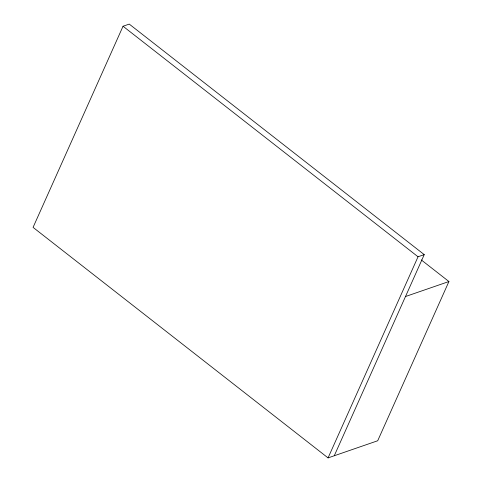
<?xml version="1.0" encoding="UTF-8"?>
<svg xmlns="http://www.w3.org/2000/svg" width="482" height="482" viewBox="0 0 482 482"><rect width="100%" height="100%" fill="white"/><g stroke="black" fill="none" stroke-linecap="round" stroke-linejoin="round"><path stroke-width="0.72" d="M334.267 455.755L424.238 254.623L129.248 24.1L123.043 26.245L33.071 227.377L328.067 457.9L377.701 440.759L448.929 281.53L421.28 259.925M328.067 457.9L418.039 256.767L424.238 254.623M405.495 296.526L448.929 281.53M123.043 26.245L418.039 256.767"/></g></svg>
